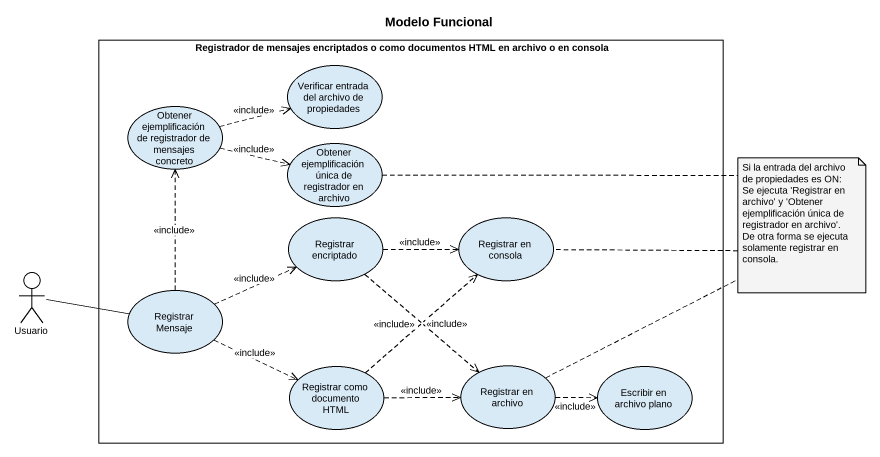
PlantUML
@startuml
title Modelo Funcional
rectangle "Registrador de mensajes encriptados o como documentos HTML en archivo o en consola" as Registrador_de_mensajes {
  usecase "Verificar entrada del archivo de propiedades" as Verificar_entrada_del
  usecase "Obtener ejemplificación de registrador de mensajes concreto" as Obtener_ejemplificación_de
  usecase "Obtener ejemplificación única de registrador en archivo" as Obtener_ejemplificación
  usecase "Registrar encriptado" as Registrar_encriptado
  usecase "Registrar en consola" as Registrar_en_consola
  usecase "Registrar Mensaje" as Registrar_Mensaje
  usecase "Registrar como documento HTML" as Registrar_como_documento
  usecase "Registrar en archivo" as Registrar_en_archivo
  usecase "Escribir en archivo plano" as Escribir_en_archivo_plano
}
actor Usuario
Obtener_ejemplificación_de .right.> Verificar_entrada_del : <<include>>
Obtener_ejemplificación_de .right.> Obtener_ejemplificación : <<include>>
Registrar_encriptado .right.> Registrar_en_consola : <<include>>
Registrar_encriptado ..> Registrar_en_archivo : <<include>>
Usuario -right- Registrar_Mensaje
Registrar_Mensaje .up.> Obtener_ejemplificación_de : <<include>>
Registrar_Mensaje .right.> Registrar_encriptado : <<include>>
Registrar_Mensaje .right.> Registrar_como_documento : <<include>>
Registrar_como_documento .up.> Registrar_en_consola : <<include>>
Registrar_como_documento .right.> Registrar_en_archivo : <<include>>
Registrar_en_archivo .right.> Escribir_en_archivo_plano : <<include>>
note as N1
  Si la entrada del archivo de propiedades es ON: Se ejecuta 'Registrar en archivo' y 'Obtener ejemplificación única de registrador en archivo'.
  De otra forma se ejecuta solamente registrar en consola.
end note
N1 .. Obtener_ejemplificación
N1 .. Registrar_en_consola
N1 .. Registrar_en_archivo
@enduml
